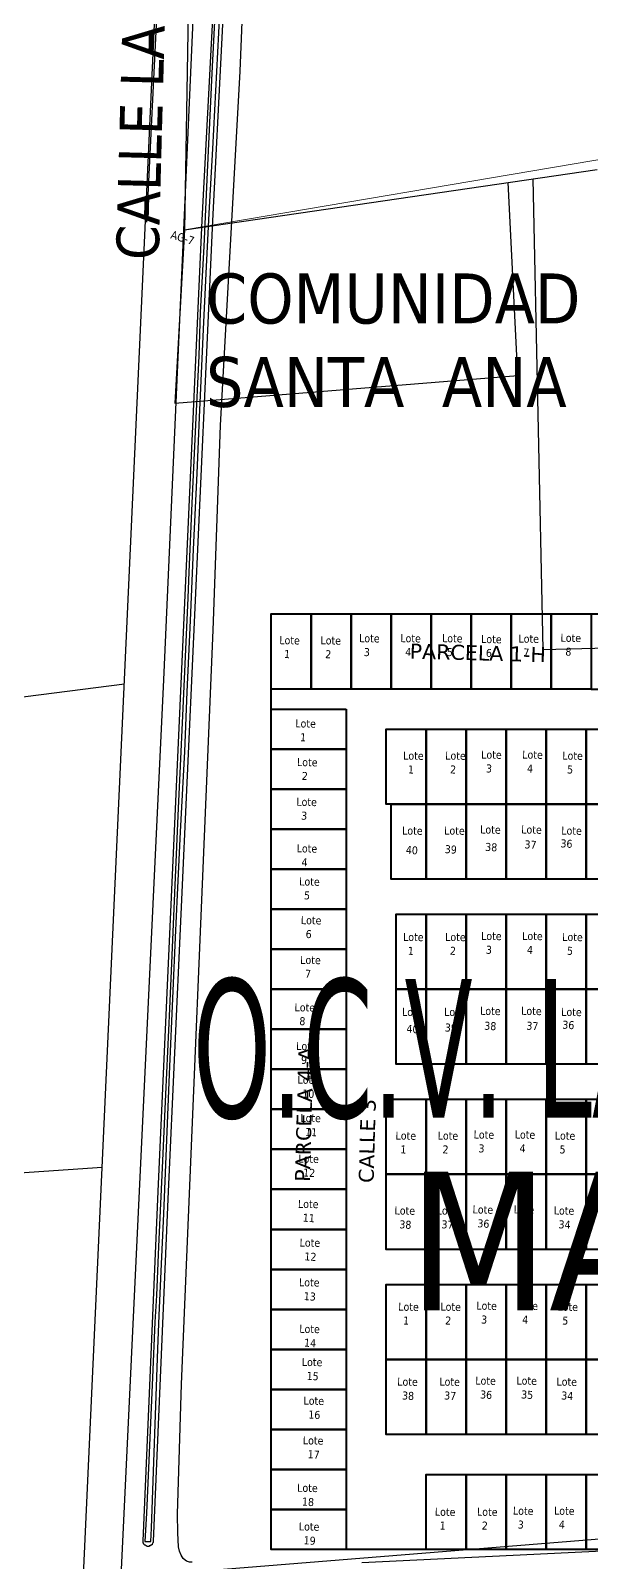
# Model space of a CAD drawing. Header units: metres. Extents: x 2 to 659295185, y -28 to 1124222152.
# Drawn here: x 658912.9 to 659025, y 1122590.6 to 1122896.8 of the extents above; entities that cross this region are included whole.
import ezdxf
from ezdxf.enums import TextEntityAlignment as Align

# ---------------------------------------------------------------- set-up
doc = ezdxf.new("R2010")
doc.units = ezdxf.units.M
doc.header["$MEASUREMENT"] = 0
doc.linetypes.add('HIDDEN', pattern=[0.375, 0.25, -0.125])
for name, color, linetype in [('CALLES', 1, 'CONTINUOUS'), ('CURVAS', 2, 'CONTINUOUS'), ('MANZANA', 30, 'CONTINUOUS'), ('Parcelas', 140, 'CONTINUOUS'), ('TEXTOS', 7, 'CONTINUOUS')]:
    doc.layers.add(name, color=color, linetype=linetype)
doc.styles.add('ROMAN', font='verdana.ttf')
doc.styles.get("Standard").update_dxf_attribs({"font": 'tahoma.ttf'})

msp = doc.modelspace()

# ---------------------------------------------------------------- linework, layer by layer
at = {"layer": 'CURVAS', "lineweight": 0}
for p, q in [((658943.6816, 1122857), (658945.1068, 1122943.9348)), ((659029.4578, 1122871.5014), (658943.6816, 1122857))]:
    msp.add_line(p, q, dxfattribs=at)
at = {"layer": 'MANZANA', "lineweight": -2}
for p, q in [((658954.8189, 1122888.6793), (658958.5378, 1122987.6791)), ((658936.128, 1122858.56), (658940.316, 1122944.234)), ((658946.738, 1122931.1106), (658939.4734, 1122767.064)), ((658950.8609, 1122817.8737), (658954.8189, 1122888.6793)), ((658949.4014, 1122776.952), (658950.8609, 1122817.8737)), ((658943.0603, 1122626.2827), (658949.4014, 1122776.952)), ((658939.4734, 1122767.064), (658930.8565, 1122586.4108)), ((658942.3017, 1122600.288), (658943.0603, 1122626.2827)), ((658942.3182, 1122596.5287), (658942.3017, 1122600.288)), ((658942.4419, 1122593.7593), (658942.3182, 1122596.5287)), ((658942.6645, 1122592.8795), (658942.4419, 1122593.7593)), ((658942.9944, 1122592.1096), (658942.6645, 1122592.8795)), ((658979.1606, 1122590.6099), (659031.4228, 1122593.1594)), ((658943.4314, 1122591.4398), (658942.9944, 1122592.1096)), ((658943.7695, 1122591.1098), (658943.4314, 1122591.4398)), ((658944.0911, 1122590.8899), (658943.7695, 1122591.1098)), ((658944.6435, 1122590.6799), (658944.0911, 1122590.8899)), ((658945.196, 1122590.6799), (658944.6435, 1122590.6799))]:
    msp.add_line(p, q, dxfattribs=at)
at = {"layer": 'MANZANA'}
for points in [[(658345.5346, 1121765.0271), (658588.708, 1121736.4184), (658883.597, 1122023.6051), (658906.7039, 1122042.3107), (658921.0082, 1122534.1592), (658947.4162, 1123110.7331)], [(659047.7454, 1122869.6622), (659048.474, 1122944.1725), (659016.3945, 1122954.1527), (658960.5525, 1122944.4101), (658951.0474, 1122942.7467), (658945.1068, 1122943.9348), (658943.681, 1122856.9638), (659026.2102, 1122869.0759)], [(658943.681, 1122856.9638), (658941.7451, 1122822.3276), (659010.3077, 1122827.8495), (659008.4054, 1122866.4628)], [(659013.3603, 1122867.19), (659015.3694, 1122773.0913), (659067.3666, 1122774.4718), (659140.5308, 1122785.5154), (659140.9539, 1122793.7243)], [(658931.6359, 1122766.1952), (658717.4468, 1122738.8209), (658606.3133, 1122415.3233), (658662.4302, 1122207.3605), (658911.7943, 1122217.3395)], [(658688.0549, 1122653.2641), (658927.2148, 1122669.6693)], [(658925.4466, 1122493.0788), (659114.599, 1122507.1915), (659123.6564, 1122599.4507), (659120.7075, 1122602.8209), (659045.5099, 1122598.8188), (659044.0355, 1122596.7124), (658934.9253, 1122587.8656), (658928.3955, 1122581.9678), (658925.4466, 1122493.0788)]]:
    msp.add_lwpolyline(points, dxfattribs=at)
at = {"layer": 'MANZANA', "linetype": 'Continuous', "lineweight": -2}
for points in [[(658952.8811, 1122929.481), (658949.253, 1122858.7953), (658940.3722, 1122664.7548), (658937.3954, 1122594.8491), (658937.3954, 1122594.7391), (658937.3954, 1122594.6291), (658937.3954, 1122594.6291), (658937.2882, 1122594.5091), (658937.2882, 1122594.3992), (658937.2882, 1122594.3992), (658937.1728, 1122594.2892), (658937.181, 1122594.1792), (658937.0656, 1122594.1792), (658937.0656, 1122594.0692), (658936.9584, 1122594.0692), (658936.8512, 1122594.0692), (658936.8512, 1122593.9592), (658936.7358, 1122593.9592), (658936.6286, 1122593.9592), (658936.6286, 1122593.8493), (658936.5214, 1122593.8493), (658936.4142, 1122593.8493), (658936.2987, 1122593.8493), (658936.2987, 1122593.8493), (658936.1915, 1122593.8493), (658936.0843, 1122593.9592), (658935.9689, 1122593.9592), (658935.9689, 1122593.9592), (658935.8617, 1122594.0692), (658935.7545, 1122594.0692), (658935.7545, 1122594.0692), (658935.6391, 1122594.1792), (658935.6391, 1122594.1792), (658935.5319, 1122594.2892), (658935.5319, 1122594.3992), (658935.5319, 1122594.3992), (658935.4247, 1122594.5091), (658935.4247, 1122594.6191), (658935.4247, 1122594.6191), (658935.4247, 1122594.7291), (658935.4247, 1122594.8391), (658935.4164, 1122594.949), (658938.3932, 1122664.7448), (658938.3932, 1122664.7448), (658947.175, 1122858.8953), (658950.9104, 1122929.5809)], [(658950.1353, 1122907.7954), (658949.121, 1122888.3193), (658948.2222, 1122868.5234), (658947.5213, 1122853.6964), (658946.8122, 1122840.5291), (658946.5236, 1122831.7908), (658945.8227, 1122816.6339), (658945.1218, 1122802.3668), (658944.5281, 1122788.5396), (658944.3302, 1122783.4507), (658943.7365, 1122770.1734), (658943.3324, 1122761.3252), (658942.7305, 1122748.3778), (658942.4336, 1122741.4092), (658941.741, 1122726.0324), (658941.0401, 1122710.4355), (658940.6443, 1122701.2574), (658939.8445, 1122684.2209), (658939.3497, 1122672.3833), (658938.4427, 1122653.7971), (658938.0469, 1122643.9591), (658937.7418, 1122638.6402), (658937.247, 1122627.5824), (658936.0514, 1122600.4779), (658935.7463, 1122594.8391), (658936.9584, 1122594.8391), (658937.0491, 1122597.4985), (658938.319, 1122633.3412), (658938.6158, 1122639.9799), (658939.0116, 1122648.8281), (658939.5146, 1122660.3257), (658940.702, 1122688.2101), (658941.3947, 1122704.9067), (658941.8977, 1122715.5345), (658942.2935, 1122724.0528), (658942.8954, 1122736.6602), (658943.7035, 1122752.6969), (658944.1983, 1122764.6445), (658944.8992, 1122778.9216), (658945.4929, 1122793.0787), (658946.1938, 1122808.3456), (658946.6885, 1122819.5133), (658947.4884, 1122837.1098), (658947.9831, 1122848.2775), (658948.5933, 1122860.335), (658949.3024, 1122873.1724), (658950.5146, 1122896.3977), (658952.2215, 1122930.6907)]]:
    msp.add_lwpolyline(points, dxfattribs=at)
at = {"layer": 'MANZANA', "lineweight": 40}
for points in [[(659159.0107, 1122773.2108), (659159.0107, 1122593.2113), (658961.0106, 1122593.2113), (658961.0107, 1122780.2113), (659159.0107, 1122780.2113)], [(658961.0107, 1122780.2113), (659159.0107, 1122780.2113)], [(659025.0108, 1122765.2112), (659136.0107, 1122765.2112), (659136.0107, 1122780.2113)]]:
    msp.add_lwpolyline(points, dxfattribs=at)
at = {"layer": 'Parcelas', "lineweight": 40}
for points in [[(658969.0107, 1122765.2113), (658961.0107, 1122765.2113), (658961.0107, 1122780.2113), (658969.0107, 1122780.2113), (658969.0107, 1122765.2113)], [(658977.0108, 1122765.2114), (658969.0108, 1122765.2114), (658969.0108, 1122780.2114), (658977.0108, 1122780.2114), (658977.0108, 1122765.2114)], [(658985.0108, 1122765.2113), (658977.0108, 1122765.2113), (658977.0108, 1122780.2113), (658985.0108, 1122780.2113), (658985.0108, 1122765.2113)], [(658993.0108, 1122765.2113), (658985.0108, 1122765.2113), (658985.0108, 1122780.2113), (658993.0108, 1122780.2113), (658993.0108, 1122765.2113)], [(659001.0108, 1122765.2113), (658993.0108, 1122765.2113), (658993.0108, 1122780.2113), (659001.0108, 1122780.2113), (659001.0108, 1122765.2113)], [(659009.0108, 1122765.2112), (659001.0108, 1122765.2112), (659001.0108, 1122780.2112), (659009.0108, 1122780.2112), (659009.0108, 1122765.2112)], [(659017.0108, 1122765.2112), (659009.0108, 1122765.2112), (659009.0108, 1122780.2112), (659017.0108, 1122780.2112), (659017.0108, 1122765.2112)], [(659025.0108, 1122765.2112), (659017.0108, 1122765.2112), (659017.0108, 1122780.2112), (659025.0108, 1122780.2112), (659025.0108, 1122765.2112)], [(658976.0107, 1122761.2112), (658976.0107, 1122753.2112), (658961.0107, 1122753.2112), (658961.0107, 1122761.2112), (658976.0107, 1122761.2112)], [(658992.0107, 1122742.2118), (658984.0107, 1122742.2118), (658984.0107, 1122757.2118), (658992.0107, 1122757.2118), (658992.0107, 1122742.2118)], [(659000.0107, 1122742.2118), (658992.0107, 1122742.2118), (658992.0107, 1122757.2118), (659000.0107, 1122757.2118), (659000.0107, 1122742.2118)], [(659008.0107, 1122742.2118), (659000.0107, 1122742.2118), (659000.0107, 1122757.2118), (659008.0107, 1122757.2118), (659008.0107, 1122742.2118)], [(659016.0107, 1122742.2117), (659008.0107, 1122742.2117), (659008.0107, 1122757.2117), (659016.0107, 1122757.2117), (659016.0107, 1122742.2117)], [(659024.0107, 1122742.2117), (659016.0107, 1122742.2117), (659016.0107, 1122757.2117), (659024.0107, 1122757.2117), (659024.0107, 1122742.2117)], [(659032.0107, 1122742.2117), (659024.0107, 1122742.2117), (659024.0107, 1122757.2117), (659032.0107, 1122757.2117), (659032.0107, 1122742.2117)], [(658976.0107, 1122753.2112), (658976.0107, 1122745.2112), (658961.0107, 1122745.2112), (658961.0107, 1122753.2112), (658976.0107, 1122753.2112)], [(658976.0107, 1122745.2112), (658976.0107, 1122737.2112), (658961.0107, 1122737.2112), (658961.0107, 1122745.2112), (658976.0107, 1122745.2112)], [(658992.0107, 1122727.2118), (658985.0107, 1122727.2118), (658985.0107, 1122742.2118), (658992.0107, 1122742.2118), (658992.0107, 1122727.2118)], [(659000.0107, 1122727.2118), (658992.0107, 1122727.2118), (658992.0107, 1122742.2118), (659000.0107, 1122742.2118), (659000.0107, 1122727.2118)], [(659008.0107, 1122727.2118), (659000.0107, 1122727.2118), (659000.0107, 1122742.2118), (659008.0107, 1122742.2118), (659008.0107, 1122727.2118)], [(659016.0107, 1122727.2117), (659008.0107, 1122727.2117), (659008.0107, 1122742.2117), (659016.0107, 1122742.2117), (659016.0107, 1122727.2117)], [(659024.0107, 1122727.2117), (659016.0107, 1122727.2117), (659016.0107, 1122742.2117), (659024.0107, 1122742.2117), (659024.0107, 1122727.2117)], [(659032.0107, 1122727.2117), (659024.0107, 1122727.2117), (659024.0107, 1122742.2117), (659032.0107, 1122742.2117), (659032.0107, 1122727.2117)], [(658976.0107, 1122737.2113), (658976.0107, 1122729.2113), (658961.0107, 1122729.2113), (658961.0107, 1122737.2113), (658976.0107, 1122737.2113)], [(658976.0107, 1122729.2113), (658976.0107, 1122721.2113), (658961.0107, 1122721.2113), (658961.0107, 1122729.2113), (658976.0107, 1122729.2113)], [(658976.0107, 1122721.2113), (658976.0107, 1122713.2113), (658961.0107, 1122713.2113), (658961.0107, 1122721.2113), (658976.0107, 1122721.2113)], [(658992.0107, 1122705.2118), (658986.0107, 1122705.2118), (658986.0107, 1122720.2118), (658992.0107, 1122720.2118), (658992.0107, 1122705.2118)], [(659000.0107, 1122705.2118), (658992.0107, 1122705.2118), (658992.0107, 1122720.2118), (659000.0107, 1122720.2118), (659000.0107, 1122705.2118)], [(659008.0107, 1122705.2118), (659000.0107, 1122705.2118), (659000.0107, 1122720.2118), (659008.0107, 1122720.2118), (659008.0107, 1122705.2118)], [(659016.0107, 1122705.2117), (659008.0107, 1122705.2117), (659008.0107, 1122720.2117), (659016.0107, 1122720.2117), (659016.0107, 1122705.2117)], [(659024.0107, 1122705.2117), (659016.0107, 1122705.2117), (659016.0107, 1122720.2117), (659024.0107, 1122720.2117), (659024.0107, 1122705.2117)], [(659032.0107, 1122705.2117), (659024.0107, 1122705.2117), (659024.0107, 1122720.2117), (659032.0107, 1122720.2117), (659032.0107, 1122705.2117)], [(658976.0107, 1122713.2114), (658976.0107, 1122705.2114), (658961.0107, 1122705.2114), (658961.0107, 1122713.2114), (658976.0107, 1122713.2114)], [(658976.0107, 1122705.2114), (658976.0107, 1122697.2114), (658961.0107, 1122697.2114), (658961.0107, 1122705.2114), (658976.0107, 1122705.2114)], [(658992.0107, 1122690.2118), (658986.0107, 1122690.2118), (658986.0107, 1122705.2118), (658992.0107, 1122705.2118), (658992.0107, 1122690.2118)], [(659000.0107, 1122690.2118), (658992.0107, 1122690.2118), (658992.0107, 1122705.2118), (659000.0107, 1122705.2118), (659000.0107, 1122690.2118)], [(659008.0107, 1122690.2118), (659000.0107, 1122690.2118), (659000.0107, 1122705.2118), (659008.0107, 1122705.2118), (659008.0107, 1122690.2118)], [(659016.0107, 1122690.2117), (659008.0107, 1122690.2117), (659008.0107, 1122705.2117), (659016.0107, 1122705.2117), (659016.0107, 1122690.2117)], [(659024.0107, 1122690.2117), (659016.0107, 1122690.2117), (659016.0107, 1122705.2117), (659024.0107, 1122705.2117), (659024.0107, 1122690.2117)], [(659032.0107, 1122690.2117), (659024.0107, 1122690.2117), (659024.0107, 1122705.2117), (659032.0107, 1122705.2117), (659032.0107, 1122690.2117)], [(658976.0107, 1122697.2114), (658976.0107, 1122689.2114), (658961.0107, 1122689.2114), (658961.0107, 1122697.2114), (658976.0107, 1122697.2114)], [(658976.0107, 1122689.2114), (658976.0107, 1122681.2114), (658961.0107, 1122681.2114), (658961.0107, 1122689.2114), (658976.0107, 1122689.2114)], [(658992.0106, 1122668.2118), (658984.0106, 1122668.2118), (658984.0106, 1122683.2118), (658992.0106, 1122683.2118), (658992.0106, 1122668.2118)], [(659000.0107, 1122668.2118), (658992.0107, 1122668.2118), (658992.0107, 1122683.2118), (659000.0107, 1122683.2118), (659000.0107, 1122668.2118)], [(659008.0107, 1122668.2118), (659000.0107, 1122668.2118), (659000.0107, 1122683.2118), (659008.0107, 1122683.2118), (659008.0107, 1122668.2118)], [(659016.0107, 1122668.2117), (659008.0107, 1122668.2117), (659008.0107, 1122683.2117), (659016.0107, 1122683.2117), (659016.0107, 1122668.2117)], [(659024.0107, 1122668.2117), (659016.0107, 1122668.2117), (659016.0107, 1122683.2117), (659024.0107, 1122683.2117), (659024.0107, 1122668.2117)], [(659032.0107, 1122668.2117), (659024.0107, 1122668.2117), (659024.0107, 1122683.2117), (659032.0107, 1122683.2117), (659032.0107, 1122668.2117)], [(658976.0107, 1122681.2115), (658976.0107, 1122673.2115), (658961.0107, 1122673.2115), (658961.0107, 1122681.2115), (658976.0107, 1122681.2115)], [(658976.0107, 1122673.2115), (658976.0107, 1122665.2115), (658961.0107, 1122665.2115), (658961.0107, 1122673.2115), (658976.0107, 1122673.2115)], [(658992.0106, 1122653.2118), (658984.0106, 1122653.2118), (658984.0106, 1122668.2118), (658992.0106, 1122668.2118), (658992.0106, 1122653.2118)], [(659000.0107, 1122653.2118), (658992.0107, 1122653.2118), (658992.0107, 1122668.2118), (659000.0107, 1122668.2118), (659000.0107, 1122653.2118)], [(659008.0107, 1122653.2118), (659000.0107, 1122653.2118), (659000.0107, 1122668.2118), (659008.0107, 1122668.2118), (659008.0107, 1122653.2118)], [(659016.0107, 1122653.2117), (659008.0107, 1122653.2117), (659008.0107, 1122668.2117), (659016.0107, 1122668.2117), (659016.0107, 1122653.2117)], [(659024.0107, 1122653.2117), (659016.0107, 1122653.2117), (659016.0107, 1122668.2117), (659024.0107, 1122668.2117), (659024.0107, 1122653.2117)], [(659032.0107, 1122653.2117), (659024.0107, 1122653.2117), (659024.0107, 1122668.2117), (659032.0107, 1122668.2117), (659032.0107, 1122653.2117)], [(658976.0107, 1122665.2115), (658976.0107, 1122657.2115), (658961.0107, 1122657.2115), (658961.0107, 1122665.2115), (658976.0107, 1122665.2115)], [(658976.0107, 1122657.2115), (658976.0107, 1122649.2115), (658961.0107, 1122649.2115), (658961.0107, 1122657.2115), (658976.0107, 1122657.2115)], [(658976.0107, 1122649.2116), (658976.0107, 1122641.2116), (658961.0107, 1122641.2116), (658961.0107, 1122649.2116), (658976.0107, 1122649.2116)], [(658992.0106, 1122631.2118), (658984.0106, 1122631.2118), (658984.0106, 1122646.2118), (658992.0106, 1122646.2118), (658992.0106, 1122631.2118)], [(659000.0107, 1122631.2118), (658992.0107, 1122631.2118), (658992.0107, 1122646.2118), (659000.0107, 1122646.2118), (659000.0107, 1122631.2118)], [(659008.0107, 1122631.2118), (659000.0107, 1122631.2118), (659000.0107, 1122646.2118), (659008.0107, 1122646.2118), (659008.0107, 1122631.2118)], [(659016.0107, 1122631.2117), (659008.0107, 1122631.2117), (659008.0107, 1122646.2117), (659016.0107, 1122646.2117), (659016.0107, 1122631.2117)], [(659024.0107, 1122631.2117), (659016.0107, 1122631.2117), (659016.0107, 1122646.2117), (659024.0107, 1122646.2117), (659024.0107, 1122631.2117)], [(659032.0107, 1122631.2117), (659024.0107, 1122631.2117), (659024.0107, 1122646.2117), (659032.0107, 1122646.2117), (659032.0107, 1122631.2117)], [(658976.0107, 1122641.2116), (658976.0107, 1122633.2116), (658961.0107, 1122633.2116), (658961.0107, 1122641.2116), (658976.0107, 1122641.2116)], [(658976.0107, 1122633.2116), (658976.0107, 1122625.2116), (658961.0107, 1122625.2116), (658961.0107, 1122633.2116), (658976.0107, 1122633.2116)], [(658992.0106, 1122616.2118), (658984.0106, 1122616.2118), (658984.0106, 1122631.2118), (658992.0106, 1122631.2118), (658992.0106, 1122616.2118)], [(659000.0107, 1122616.2118), (658992.0107, 1122616.2118), (658992.0107, 1122631.2118), (659000.0107, 1122631.2118), (659000.0107, 1122616.2118)], [(659008.0107, 1122616.2118), (659000.0107, 1122616.2118), (659000.0107, 1122631.2118), (659008.0107, 1122631.2118), (659008.0107, 1122616.2118)], [(659016.0107, 1122616.2117), (659008.0107, 1122616.2117), (659008.0107, 1122631.2117), (659016.0107, 1122631.2117), (659016.0107, 1122616.2117)], [(659024.0107, 1122616.2117), (659016.0107, 1122616.2117), (659016.0107, 1122631.2117), (659024.0107, 1122631.2117), (659024.0107, 1122616.2117)], [(659032.0107, 1122616.2117), (659024.0107, 1122616.2117), (659024.0107, 1122631.2117), (659032.0107, 1122631.2117), (659032.0107, 1122616.2117)], [(658976.0107, 1122625.2117), (658976.0107, 1122617.2117), (658961.0107, 1122617.2117), (658961.0107, 1122625.2117), (658976.0107, 1122625.2117)], [(658976.0107, 1122617.2117), (658976.0107, 1122609.2117), (658961.0107, 1122609.2117), (658961.0107, 1122617.2117), (658976.0107, 1122617.2117)], [(658976.0107, 1122609.2117), (658976.0107, 1122601.2117), (658961.0107, 1122601.2117), (658961.0107, 1122609.2117), (658976.0107, 1122609.2117)], [(659000.0107, 1122593.2117), (658992.0107, 1122593.2117), (658992.0107, 1122608.2117), (659000.0107, 1122608.2117), (659000.0107, 1122593.2117)], [(659008.0107, 1122593.2118), (659000.0107, 1122593.2118), (659000.0107, 1122608.2118), (659008.0107, 1122608.2118), (659008.0107, 1122593.2118)], [(659016.0107, 1122593.2117), (659008.0107, 1122593.2117), (659008.0107, 1122608.2117), (659016.0107, 1122608.2117), (659016.0107, 1122593.2117)], [(659024.0107, 1122593.2117), (659016.0107, 1122593.2117), (659016.0107, 1122608.2117), (659024.0107, 1122608.2117), (659024.0107, 1122593.2117)], [(659032.0107, 1122593.2117), (659024.0107, 1122593.2117), (659024.0107, 1122608.2117), (659032.0107, 1122608.2117), (659032.0107, 1122593.2117)], [(658976.0107, 1122601.2117), (658976.0107, 1122593.2117), (658961.0107, 1122593.2117), (658961.0107, 1122601.2117), (658976.0107, 1122601.2117)]]:
    msp.add_lwpolyline(points, dxfattribs=at)

# ---------------------------------------------------------------- texts
at = {"layer": 'CALLES', "color": 0}
msp.add_text('CALLE LAS FLORES', height=8.5, rotation=88.466595, dxfattribs=at).set_placement((658938.4718, 1122850.8698))
at = {"layer": 'CALLES', "color": 0, "style": 'ROMAN'}
for s, rotation, p in [('PARCELA 1-H', 358.449053, (658988.6751, 1122771.3111)), ('PARCELA 4-A', 88.449053, (658968.7392, 1122666.671)), ('CALLE 3', 88.449053, (658981.489, 1122666.445))]:
    msp.add_text(s, height=3, rotation=rotation, dxfattribs=at).set_placement(p)
at = {"layer": 'Parcelas', "lineweight": -2}
for s, rotation, p in [('Lote', 358.999452, (658962.6208, 1122774.1839)), ('Lote', 358.999452, (658970.8474, 1122774.1514)), ('Lote', 358.999452, (658978.5756, 1122774.5852)), ('3', 356.605248, (658979.509, 1122771.8295)), ('Lote', 358.999452, (658986.8249, 1122774.5852)), ('4', 356.605248, (658987.7583, 1122771.8295)), ('Lote', 358.999452, (658995.161, 1122774.5852)), ('5', 356.605248, (658996.0944, 1122771.8295)), ('Lote', 358.999452, (659002.9761, 1122774.4117)), ('Lote', 358.999452, (659010.4439, 1122774.4984)), ('7', 356.605248, (659011.3773, 1122771.7427)), ('Lote', 358.999452, (659018.8669, 1122774.6719)), ('8', 356.605248, (659019.8003, 1122771.9163)), ('1', 356.605248, (658963.5542, 1122771.4283)), ('2', 356.605248, (658971.7808, 1122771.3957)), ('6', 356.605248, (659003.9095, 1122771.656)), ('Lote', 358.999452, (658965.8217, 1122757.5506)), ('1', 356.605248, (658966.7551, 1122754.795)), ('Lote', 358.999452, (658987.383, 1122751.1182)), ('Lote', 358.999452, (658995.8049, 1122751.1182)), ('Lote', 358.999452, (659002.9944, 1122751.3234)), ('Lote', 358.999452, (659011.211, 1122751.3234)), ('Lote', 358.999452, (659019.2221, 1122751.1182)), ('Lote', 358.999452, (658966.154, 1122749.8172)), ('1', 356.605248, (658988.3164, 1122748.3625)), ('2', 356.605248, (658996.7383, 1122748.3625)), ('3', 356.605248, (659003.9278, 1122748.5678)), ('4', 356.605248, (659012.1444, 1122748.5678)), ('5', 356.605248, (659020.1555, 1122748.3625)), ('2', 356.605248, (658967.0874, 1122747.0616)), ('Lote', 358.999452, (658966.0259, 1122741.8784)), ('3', 356.605248, (658966.9593, 1122739.1228)), ('Lote', 358.999452, (658987.1776, 1122736.1368)), ('Lote', 358.999452, (658995.5995, 1122736.1368)), ('Lote', 358.999452, (659002.789, 1122736.342)), ('Lote', 358.999452, (659011.0056, 1122736.342)), ('Lote', 358.999452, (659019.0167, 1122736.1368)), ('Lote', 358.999452, (658966.0913, 1122732.5711)), ('40', 356.605248, (658987.8972, 1122732.2778)), ('39', 356.605248, (658995.6868, 1122732.4275)), ('38', 356.605248, (659003.7761, 1122732.8765)), ('37', 356.605248, (659011.6323, 1122733.3811)), ('36', 356.605248, (659018.8218, 1122733.5863)), ('4', 356.605248, (658967.0247, 1122729.8155)), ('Lote', 358.999452, (658966.5985, 1122725.9539)), ('5', 356.605248, (658967.5319, 1122723.1983)), ('Lote', 358.999452, (658966.9309, 1122718.2205)), ('6', 356.605248, (658967.8643, 1122715.4649)), ('Lote', 358.999452, (658987.3653, 1122714.8733)), ('Lote', 358.999452, (658995.7872, 1122714.8733)), ('Lote', 358.999452, (659002.9766, 1122715.0785)), ('Lote', 358.999452, (659011.1932, 1122715.0785)), ('Lote', 358.999452, (659019.2043, 1122714.8733)), ('1', 356.605248, (658988.2987, 1122712.1176)), ('2', 356.605248, (658996.7206, 1122712.1176)), ('3', 356.605248, (659003.91, 1122712.3228)), ('4', 356.605248, (659012.1266, 1122712.3228)), ('5', 356.605248, (659020.1377, 1122712.1176)), ('Lote', 358.999452, (658966.8027, 1122710.2817)), ('7', 356.605248, (658967.7361, 1122707.5261)), ('Lote', 358.999452, (658965.6666, 1122700.8059)), ('Lote', 358.999452, (658987.1599, 1122699.8918)), ('Lote', 358.999452, (658995.5818, 1122699.8918)), ('Lote', 358.999452, (659002.7712, 1122700.0971)), ('Lote', 358.999452, (659010.9878, 1122700.0971)), ('Lote', 358.999452, (659018.9989, 1122699.8918)), ('8', 356.605248, (658966.6, 1122698.0502)), ('40', 356.605248, (658988.0241, 1122696.5291)), ('39', 356.605248, (658995.6972, 1122696.7804)), ('38', 356.605248, (659003.5819, 1122697.1362)), ('37', 356.605248, (659012.0038, 1122697.1362)), ('36', 356.605248, (659019.1933, 1122697.3414)), ('Lote', 358.999452, (658965.9989, 1122693.0725)), ('9', 356.605248, (658966.9323, 1122690.3168)), ('Lote', 358.999452, (658966.2578, 1122686.3429)), ('10', 356.605248, (658967.1912, 1122683.5873)), ('Lote', 358.999452, (658966.8283, 1122678.6898)), ('11', 356.605248, (658967.7617, 1122675.9341)), ('Lote', 358.999452, (658985.8688, 1122675.1711)), ('Lote', 358.999452, (658994.2907, 1122675.1711)), ('Lote', 358.999452, (659001.4802, 1122675.3763)), ('Lote', 358.999452, (659009.6968, 1122675.3763)), ('Lote', 358.999452, (659017.7079, 1122675.1711)), ('1', 356.605248, (658986.8022, 1122672.4154)), ('2', 356.605248, (658995.2241, 1122672.4154)), ('3', 356.605248, (659002.4136, 1122672.6206)), ('4', 356.605248, (659010.6302, 1122672.6206)), ('5', 356.605248, (659018.6413, 1122672.4154)), ('Lote', 358.999452, (658966.422, 1122670.5475)), ('12', 356.605248, (658967.3554, 1122667.7919)), ('Lote', 358.999452, (658966.3477, 1122661.5109)), ('11', 356.605248, (658967.2811, 1122658.7553)), ('Lote', 358.999452, (658985.6634, 1122660.1896)), ('Lote', 358.999452, (658994.0853, 1122660.1896)), ('Lote', 358.999452, (659001.2748, 1122660.3948)), ('Lote', 358.999452, (659009.4914, 1122660.3948)), ('Lote', 358.999452, (659017.5025, 1122660.1896)), ('38', 356.605248, (658986.5968, 1122657.434)), ('37', 356.605248, (658995.0187, 1122657.434)), ('36', 356.605248, (659002.2082, 1122657.6392)), ('35', 356.605248, (659010.4248, 1122657.6392)), ('34', 356.605248, (659018.4359, 1122657.434)), ('Lote', 358.999452, (658966.68, 1122653.7775)), ('12', 356.605248, (658967.6134, 1122651.0218)), ('Lote', 358.999452, (658966.5519, 1122645.8387)), ('13', 356.605248, (658967.4853, 1122643.0831)), ('Lote', 358.999452, (658986.4123, 1122640.9626)), ('Lote', 358.999452, (658994.8342, 1122640.9626)), ('Lote', 358.999452, (659002.0237, 1122641.1678)), ('Lote', 358.999452, (659010.2403, 1122641.1678)), ('Lote', 358.999452, (659018.2514, 1122640.9626)), ('1', 356.605248, (658987.3457, 1122638.207)), ('2', 356.605248, (658995.7676, 1122638.207)), ('3', 356.605248, (659002.9571, 1122638.4122)), ('4', 356.605248, (659011.1737, 1122638.4122)), ('5', 356.605248, (659019.1848, 1122638.207)), ('Lote', 358.999452, (658966.6172, 1122636.5314)), ('14', 356.605248, (658967.5506, 1122633.7758)), ('Lote', 358.999452, (658967.1245, 1122629.9142)), ('15', 356.605248, (658968.0579, 1122627.1586)), ('Lote', 358.999452, (658986.2069, 1122625.9812)), ('Lote', 358.999452, (658994.6288, 1122625.9812)), ('Lote', 358.999452, (659001.8183, 1122626.1864)), ('Lote', 358.999452, (659010.0349, 1122626.1864)), ('Lote', 358.999452, (659018.046, 1122625.9812)), ('Lote', 358.999452, (658967.4568, 1122622.1808)), ('38', 356.605248, (658987.1403, 1122623.2255)), ('37', 356.605248, (658995.5622, 1122623.2255)), ('36', 356.605248, (659002.7517, 1122623.4307)), ('35', 356.605248, (659010.9683, 1122623.4307)), ('34', 356.605248, (659018.9794, 1122623.2255)), ('16', 356.605248, (658968.3902, 1122619.4252)), ('Lote', 358.999452, (658967.3287, 1122614.242)), ('17', 356.605248, (658968.2621, 1122611.4864)), ('Lote', 358.999452, (658966.1925, 1122604.7662)), ('18', 356.605248, (658967.1259, 1122602.0105)), ('Lote', 358.999452, (658993.7334, 1122599.9783)), ('1', 356.605248, (658994.6668, 1122597.2226)), ('Lote', 358.999452, (659002.1553, 1122599.9783)), ('2', 356.605248, (659003.0887, 1122597.2226)), ('Lote', 358.999452, (659009.3447, 1122600.1835)), ('3', 356.605248, (659010.2781, 1122597.4279)), ('Lote', 358.999452, (659017.5613, 1122600.1835)), ('4', 356.605248, (659018.4947, 1122597.4279)), ('Lote', 358.999452, (658966.5249, 1122597.0328)), ('19', 356.605248, (658967.4583, 1122594.2771))]:
    msp.add_text(s, height=1.6, rotation=rotation, dxfattribs=at).set_placement(p)
at = {"layer": 'TEXTOS', "color": 0}
msp.add_text('AG-7', height=1.6453, rotation=342.961272, dxfattribs=at).set_placement((658943.2826, 1122855.4237), align=Align.MIDDLE)
at = {"layer": 'TEXTOS', "width": 0.611111}
msp.add_text('O.C.V. LA COROMOTO', height=27.699362, dxfattribs=at).set_placement((658945.3027, 1122679.5639))
at = {"layer": 'TEXTOS', "lineweight": 40, "insert": (658947.9831, 1122848.2775), "char_height": 10, "width": 116.089542, "attachment_point": 1}
msp.add_mtext('COMUNIDAD SANTA  ANA', dxfattribs=at)
at = {"layer": 'TEXTOS', "linetype": 'HIDDEN', "lineweight": 40, "insert": (658988.363, 1122668.7392), "char_height": 27.69936, "width": 372.724773, "attachment_point": 1}
msp.add_mtext('MANZANA 14', dxfattribs=at)

doc.saveas('drawing.dxf')
